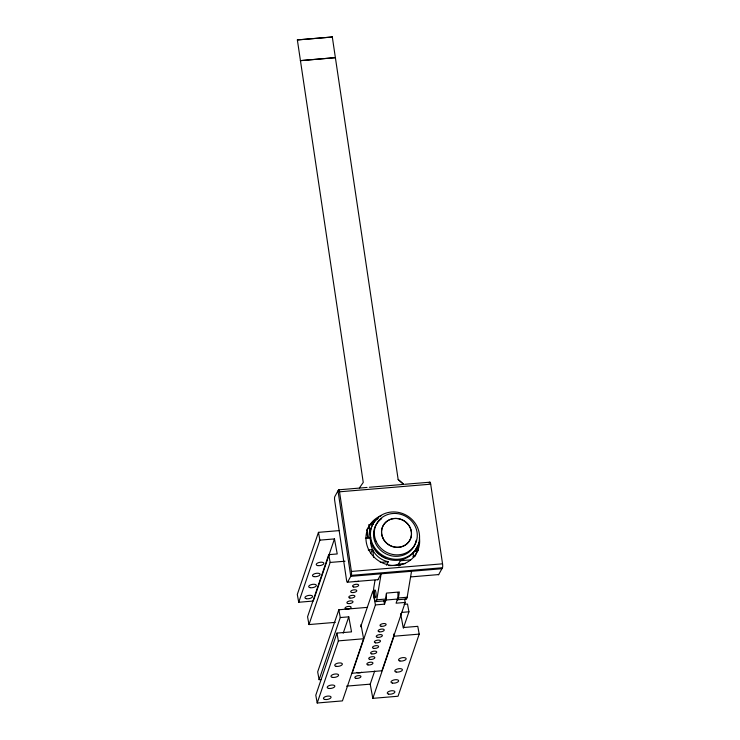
<?xml version="1.0" encoding="UTF-8"?>
<svg xmlns="http://www.w3.org/2000/svg" width="740" height="740" viewBox="0 0 740 740"><rect width="100%" height="100%" fill="white"/><g stroke="black" fill="none" stroke-linecap="round" stroke-linejoin="round"><path stroke-width="1.11" d="M375.023 580.271L373.737 587.902A7.788 1.619 85.2 0 0 374.412 598.845A7.788 1.619 85.2 0 0 376.771 599.798L385.586 599.058L386.595 593.064L399.36 591.991L398.351 597.994A7.788 1.619 85.2 0 1 396.862 599.345M376.771 599.798L381.146 573.805L377.918 579.651A3.117 0.647 85.2 0 1 377.594 579.744M405.668 598.614A7.788 1.619 85.2 0 0 407.157 597.254L411.532 571.271M339.096 530.617L318.459 532.347L297.295 594.461L298.729 602.258L313.307 601.037M298.729 602.258L319.884 540.135L318.459 532.347M319.884 540.135L334.471 538.914L337.227 553.946L328.726 554.658L307.562 616.772L308.987 624.569L335.312 622.368M313.686 599.946L334.471 538.914M308.987 624.569L330.151 562.446L328.726 554.658M367.447 607.364L338.837 609.76L317.673 671.883L319.107 679.672L321.234 679.496M319.107 679.672L340.271 617.548L338.837 609.76M340.271 617.548L348.771 616.836L351.537 631.868L336.95 633.088L315.786 695.212L317.21 703L342.435 700.891L363.599 638.768L360.99 624.579M317.21 703L338.374 640.877L336.95 633.088M343.203 633.19L348.771 616.836M360.676 626.798L372.868 591.01L375.421 604.922L352.147 673.252L381.923 670.764L405.206 602.434L404.614 599.224M375.421 604.922L384.541 604.164L385.947 600.02A7.788 1.619 85.2 0 0 386.326 593.554M397.88 592.592A7.788 1.619 85.2 0 1 397.5 599.058L396.085 603.192L405.206 602.434M400.627 613.59L403.189 627.548L417.776 626.327L419.201 634.115L398.046 696.238L372.821 698.347L370.213 684.158L374.671 671.078M372.821 698.347L393.985 636.234L393.588 634.041M403.374 628.158L408.943 611.804L407.509 604.016L404.077 604.303M297.36 39.923L332.306 37L297.36 39.923L363.248 482.434L359.409 487.919M300.385 60.671L335.377 57.646L300.412 60.615M367.04 487.447L338.55 489.834L334.785 496.651A3.117 0.647 85.2 0 0 334.693 500.582L346.551 580.225A3.117 0.647 85.2 0 0 347.532 582.195L377.918 579.651M403.587 484.33L398.185 479.511L403.615 484.284M367.012 538.045L367.577 537.018L366.985 533.022M347.532 582.195L351.296 575.378A3.117 0.647 85.2 0 0 351.389 571.447L339.531 491.804A3.117 0.647 85.2 0 0 338.55 489.834M370.703 553.011L372.581 549.607L373.737 557.35M429.172 483.183L429.709 482.212L404.641 484.302M386.437 565.166L388.315 561.752A21.201 19.804 28.9 0 1 370.601 539.83M388.472 565.471A21.201 19.804 28.9 0 0 398.435 564.158L400.312 560.744A21.201 19.804 28.9 0 0 403.827 558.931M398.777 565.961L400.164 565.304M438.367 574.666A3.117 0.647 85.2 0 0 438.69 574.573L442.455 567.746A3.117 0.647 85.2 0 0 442.548 563.824L430.689 484.182A3.117 0.647 85.2 0 0 429.709 482.212M369.991 524.429L373.432 524.142M400.312 560.744L410.626 559.865M398.435 564.158L405.307 563.575M369.315 487.262L402.366 484.497M339.531 491.804L430.689 484.182M365.403 538.258L370.823 537.804M368.243 549.968L372.581 549.607M415.63 549.256L417.804 549.071M414.927 550.699L417.971 550.449M414.863 550.81L417.906 550.56M415.02 551.06L418.063 550.801M413.928 551.485L417.453 551.198M414.317 551.624L417.36 551.374M330.151 562.446L345.034 561.207M413.41 555.574L415.639 555.389M412.846 556.6L415.066 556.415M351.389 571.447L442.548 563.824M351.296 575.378L442.455 567.746M441.919 568.727L350.76 576.349L338.014 490.805M410.552 576.923L438.69 574.573M398.351 597.994L407.157 597.254M385.947 600.02L397.5 599.058M375.735 601.592L384.55 600.852M397.306 599.788L406.121 599.048M401.496 612.433L408.943 611.804M338.374 640.877L363.599 638.768M393.985 636.234L419.201 634.115M346.579 686.128L370.213 684.158M380.295 562.409L388.315 561.752M383.949 600.954L384.541 604.164M412.966 552.577L413.734 557.359M332.306 37L398.166 479.557M368.844 524.53L370.333 534.484M367.132 529.045L368.446 537.897M366.504 537.971L366.402 538.137M385.586 599.058A7.788 1.619 85.2 0 1 384.097 600.418M417.508 546.028A24.938 23.291 28.9 0 1 380.693 555.546A24.938 23.291 28.9 0 1 377.983 518.204M416.185 540.302A21.821 20.378 28.9 0 1 384.014 552.789A21.821 20.378 28.9 0 1 381.701 518.629M385.688 558.127A21.201 19.804 28.9 0 1 375.985 550.597M361.592 672.281A3.117 1.304 -10.4 0 1 356.911 672.392M358.595 581.215A3.117 1.304 -10.4 0 1 355.006 581.298M419.386 537.388A27.269 25.474 28.9 0 1 399.322 565.064A27.269 25.474 28.9 0 1 367.539 547.008A27.269 25.474 28.9 0 1 381.137 515.669M366.772 530.589A27.269 25.474 28.9 0 1 377.992 518.574M418.581 542.725A27.269 25.474 28.9 0 1 415.159 555.509M374.412 591.63A3.894 0.805 85.2 0 0 375.495 597.716A3.894 0.805 85.2 0 0 375.855 592.204A3.894 0.805 85.2 0 0 374.412 591.63M373.487 545.833A24.938 23.291 28.9 0 0 416.028 549.015A24.938 23.291 28.9 0 0 395.493 512.006A24.938 23.291 28.9 0 0 373.487 545.833M382.719 537.851A15.207 14.208 28.9 0 0 408.489 542.226A15.207 14.208 28.9 0 0 398.259 518.703A15.207 14.208 28.9 0 0 382.719 537.851M382.774 537.749A15.207 14.208 28.9 0 0 408.545 542.133A15.207 14.208 28.9 0 0 398.305 518.601A15.207 14.208 28.9 0 0 382.774 537.749M376.059 541.218A21.821 20.378 28.9 0 0 413.022 547.498A21.821 20.378 28.9 0 0 398.342 513.754A21.821 20.378 28.9 0 0 376.059 541.218M367.974 664.909A3.117 1.304 -10.4 0 0 372.942 663.336A3.117 1.304 -10.4 0 0 368.788 662.522A3.117 1.304 -10.4 0 0 367.974 664.909M369.861 659.396A3.117 1.304 -10.4 0 0 374.819 657.814A3.117 1.304 -10.4 0 0 370.675 657A3.117 1.304 -10.4 0 0 369.861 659.396M371.739 653.873A3.117 1.304 -10.4 0 0 376.706 652.292A3.117 1.304 -10.4 0 0 372.553 651.477A3.117 1.304 -10.4 0 0 371.739 653.873M373.617 648.351A3.117 1.304 -10.4 0 0 378.584 646.769A3.117 1.304 -10.4 0 0 374.431 645.955A3.117 1.304 -10.4 0 0 373.617 648.351M375.504 642.829A3.117 1.304 -10.4 0 0 380.462 641.247A3.117 1.304 -10.4 0 0 376.318 640.433A3.117 1.304 -10.4 0 0 375.504 642.829M377.382 637.307A3.117 1.304 -10.4 0 0 382.349 635.725A3.117 1.304 -10.4 0 0 378.196 634.911A3.117 1.304 -10.4 0 0 377.382 637.307M379.259 631.784A3.117 1.304 -10.4 0 0 384.226 630.202A3.117 1.304 -10.4 0 0 380.073 629.389A3.117 1.304 -10.4 0 0 379.259 631.784M381.146 626.262A3.117 1.304 -10.4 0 0 386.114 624.68A3.117 1.304 -10.4 0 0 381.96 623.866A3.117 1.304 -10.4 0 0 381.146 626.262M399.942 660.987A3.894 1.637 -10.4 0 0 406.149 659.016A3.894 1.637 -10.4 0 0 400.96 657.999A3.894 1.637 -10.4 0 0 399.942 660.987M388.657 694.12A3.894 1.637 -10.4 0 0 394.864 692.15A3.894 1.637 -10.4 0 0 389.675 691.132A3.894 1.637 -10.4 0 0 388.657 694.12M396.178 672.031A3.894 1.637 -10.4 0 0 402.384 670.061A3.894 1.637 -10.4 0 0 397.195 669.043A3.894 1.637 -10.4 0 0 396.178 672.031M392.413 683.076A3.894 1.637 -10.4 0 0 398.62 681.105A3.894 1.637 -10.4 0 0 393.43 680.088A3.894 1.637 -10.4 0 0 392.413 683.076M324.841 699.457A3.894 1.637 -10.4 0 0 331.048 697.487A3.894 1.637 -10.4 0 0 325.859 696.47A3.894 1.637 -10.4 0 0 324.841 699.457M336.127 666.324A3.894 1.637 -10.4 0 0 342.333 664.354A3.894 1.637 -10.4 0 0 337.144 663.336A3.894 1.637 -10.4 0 0 336.127 666.324M328.606 688.413A3.894 1.637 -10.4 0 0 334.813 686.443A3.894 1.637 -10.4 0 0 329.624 685.425A3.894 1.637 -10.4 0 0 328.606 688.413M332.371 677.368A3.894 1.637 -10.4 0 0 338.578 675.398A3.894 1.637 -10.4 0 0 333.389 674.38A3.894 1.637 -10.4 0 0 332.371 677.368M355.968 678.33A3.117 1.304 -10.4 0 0 360.935 676.749A3.117 1.304 -10.4 0 0 356.782 675.935A3.117 1.304 -10.4 0 0 355.968 678.33M317.636 565.582A3.894 1.637 -10.4 0 0 323.843 563.612A3.894 1.637 -10.4 0 0 318.663 562.594A3.894 1.637 -10.4 0 0 317.636 565.582M306.351 598.706A3.894 1.637 -10.4 0 0 312.558 596.736A3.894 1.637 -10.4 0 0 307.368 595.719A3.894 1.637 -10.4 0 0 306.351 598.706M313.88 576.627A3.894 1.637 -10.4 0 0 320.087 574.656A3.894 1.637 -10.4 0 0 314.898 573.639A3.894 1.637 -10.4 0 0 313.88 576.627M310.115 587.671A3.894 1.637 -10.4 0 0 316.322 585.692A3.894 1.637 -10.4 0 0 311.133 584.674A3.894 1.637 -10.4 0 0 310.115 587.671M346.154 609.076A3.117 1.304 -10.4 0 0 351.111 607.503A3.117 1.304 -10.4 0 0 346.968 606.689A3.117 1.304 -10.4 0 0 346.154 609.076M348.031 603.553A3.117 1.304 -10.4 0 0 352.999 601.981A3.117 1.304 -10.4 0 0 348.845 601.167A3.117 1.304 -10.4 0 0 348.031 603.553M349.909 598.031A3.117 1.304 -10.4 0 0 354.876 596.459A3.117 1.304 -10.4 0 0 350.723 595.645A3.117 1.304 -10.4 0 0 349.909 598.031M351.796 592.509A3.117 1.304 -10.4 0 0 356.763 590.936A3.117 1.304 -10.4 0 0 352.61 590.122A3.117 1.304 -10.4 0 0 351.796 592.509M353.674 586.987A3.117 1.304 -10.4 0 0 358.641 585.414A3.117 1.304 -10.4 0 0 354.488 584.6A3.117 1.304 -10.4 0 0 353.674 586.987"/></g></svg>
